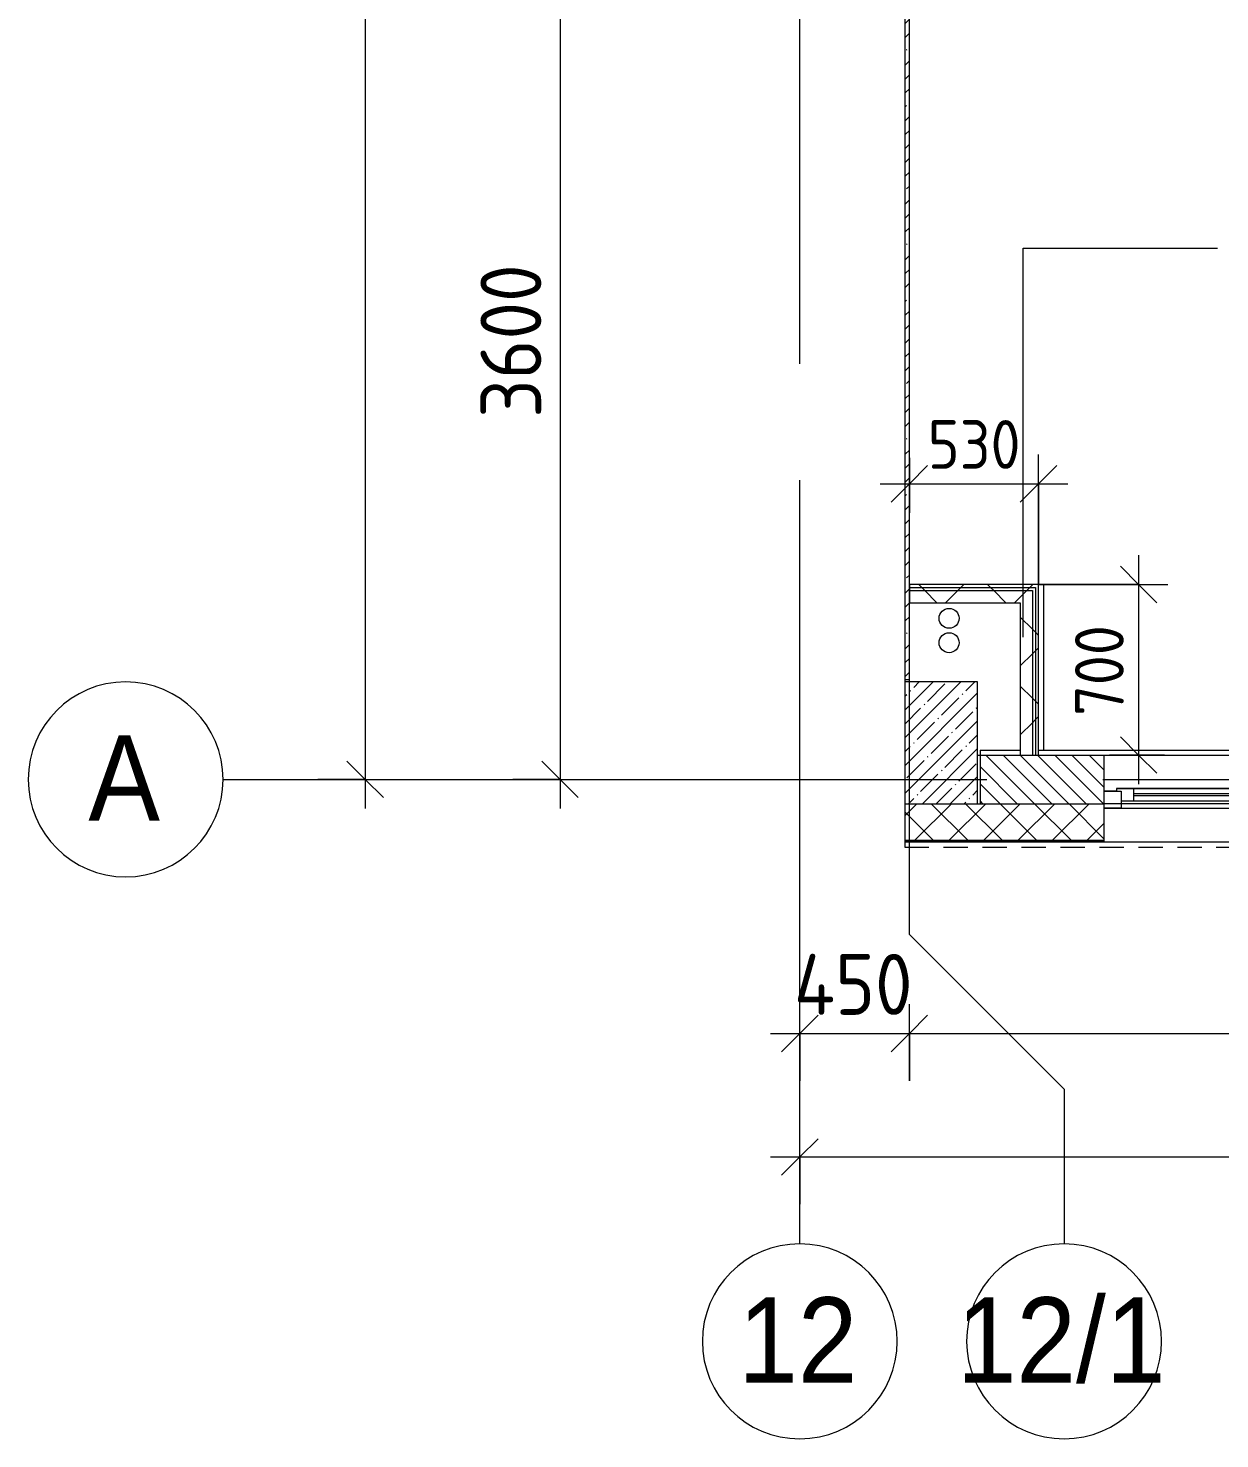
# Model space of a CAD drawing. Header units: millimetres. Extents: x 35143 to 244272, y -8553 to 29000.
# Drawn here: x 35143 to 40034, y -2706 to 3083 of the extents above; entities that cross this region are included whole.
import ezdxf

# ---------------------------------------------------------------- set-up
doc = ezdxf.new("R2010")
doc.units = ezdxf.units.MM
doc.linetypes.add('200_ШТРИХ__ш1_п0_6_', pattern=[160, 100, -60])
doc.linetypes.add('Осевая', pattern=[3175, 635, -476.25, 1587.5, -476.25])
for name, color, linetype, lineweight in [('A-ANNO-DIMS', 7, 'Continuous', 9), ('A-ANNO-DIMS-100', 7, 'Continuous', 9), ('A-DETL', 7, 'Continuous', 9), ('A-DETL-GENF', 7, 'Continuous', 9), ('A-DETL-MBND-1', 7, '200_ШТРИХ__ш1_п0_6_', 9), ('A-GLAZ', 7, 'Continuous', 9), ('A-WALL', 7, 'Continuous', 9), ('A-WALL-1', 7, 'Continuous', 13), ('A-WALL-IDEN', 7, 'Continuous', 9), ('I-WALL', 7, 'Continuous', 9), ('S-COLS', 7, 'Continuous', 9), ('Оси', 7, 'Continuous', 9), ('Оси-1', 7, 'Continuous', 20), ('Оси-2', 7, 'Осевая', 9)]:
    doc.layers.add(name, color=color, linetype=linetype, lineweight=lineweight)
for name, color, linetype, lineweight, true_color in [('A-FLOR-1', 7, 'Continuous', 9, 0xaaaaaa), ('A-WALL-2', 7, 'Continuous', 13, 0x008040), ('I-WALL-2', 7, 'Continuous', 9, 0x008040)]:
    doc.layers.add(name, color=color, linetype=linetype, lineweight=lineweight, true_color=true_color)
doc.styles.add('Arial', font='arial.ttf', dxfattribs={"width": 0.9, "height": 350})
doc.styles.add('ISOCPEUR', font='isocpeur.ttf', dxfattribs={"width": 0.9, "height": 250})
doc.styles.add('ISOCPEUR_1', font='isocpeur.ttf', dxfattribs={"width": 0.9, "height": 200})
doc.dimstyles.new('ISO-2_0_0_9К_Средний_округл2', dxfattribs={"dimscale": 304.8, "dimtxt": 199.196235, "dimasz": 0.492126, "dimexe": 0.393701, "dimexo": 0, "dimgap": 0, "dimtad": 1, "dimdec": 0, "dimrnd": 10, "dimzin": 0, "dimdsep": 46, "dimtxsty": 'ISOCPEUR_1', "dimblk1": 'OBLIQUE', "dimblk2": 'OBLIQUE', "dimsah": 1, "dimcen": 0.09, "dimdle": 0.393701, "dimazin": 0, "dimtfac": 1, "dimtdec": 4, "dimtix": 1, "dimtmove": 0, "dimatfit": 3, "dimfxl": 1, "dimtvp": 1, "dimtolj": 1, "dimtzin": 0, "dimarcsym": 2})
doc.dimstyles.new('ISO-2_5_0_9К_БОЛЬШОЙ', dxfattribs={"dimscale": 304.8, "dimtxt": 248.995294, "dimasz": 0.492126, "dimexe": 0.393701, "dimexo": 0.984252, "dimgap": 0, "dimtad": 1, "dimdec": 0, "dimrnd": 10, "dimzin": 0, "dimdsep": 46, "dimtxsty": 'ISOCPEUR', "dimblk1": 'OBLIQUE', "dimblk2": 'OBLIQUE', "dimsah": 1, "dimcen": 0.09, "dimdle": 0.393701, "dimazin": 0, "dimtfac": 1, "dimtdec": 4, "dimtix": 1, "dimtmove": 0, "dimatfit": 3, "dimfxl": 1, "dimtvp": 1, "dimtolj": 1, "dimtzin": 0, "dimarcsym": 2})
doc.dimstyles.new('ISO-2_5_0_9К_БОЛЬШОЙ_1', dxfattribs={"dimscale": 304.8, "dimtxt": 248.995294, "dimasz": 0.492126, "dimexe": 0.393701, "dimexo": 0.984252, "dimgap": 0, "dimtad": 1, "dimdec": 0, "dimrnd": 10, "dimzin": 0, "dimdsep": 46, "dimtxsty": 'ISOCPEUR', "dimblk1": 'OBLIQUE', "dimblk2": 'OBLIQUE', "dimsah": 1, "dimcen": 0.09, "dimdle": 0.393701, "dimazin": 0, "dimtfac": 1, "dimtdec": 4, "dimtix": 1, "dimtmove": 2, "dimatfit": 3, "dimfxl": 1, "dimtvp": 1, "dimtolj": 1, "dimtzin": 0, "dimarcsym": 2})
pattern_1 = [(45, (0, 0), (-141.4214, 141.4214), []), (135, (0, 0), (-141.4214, -141.4214), [])]

# ---------------------------------------------------------------- blocks, each defined once
blk = doc.blocks.new('BSC_Колонна _Прямоугольная - 500х500-V5-План монтажа стен и перегородок 2 этажа в осях 12-23')
at = {"layer": 'S-COLS'}
h = blk.add_hatch(dxfattribs=at)
h.set_pattern_fill('FP_6', color=256, style=0, pattern_type=2)
h.set_pattern_definition([(45, (-38790, -150), (-57.02463, 57.02463), []), (45, (-38732.975, -150), (-57.02463, 57.02463), [100.806, -20.161, 3.353, -16.808])])
h.paths.add_polyline_path([(-47.3, -250), (250, -250), (250, 250), (-47.3, 250), (-47.3, 184.5)])
for p, q in [((250, 250), (-47.3, 250)), ((250, -250), (250, 250)), ((-47.3, -250), (250, -250))]:
    blk.add_line(p, q, dxfattribs=at)
blk = doc.blocks.new('120_Окно_СКБ_2Ст - 120_Окно_СКБ_2Ст 3100х2500 _мал_ створка слева-2_-22446420-План монтажа стен и перегородок 2 этажа в осях 12-23')
at = {"layer": 'A-GLAZ'}
for p, q in [((-1550, -127), (-1550, -57)), ((-1550, -57), (-1480, -57)), ((1550, -57), (-1550, -57)), ((-1480, -57), (-1480, -127)), ((-720, -127), (-720, -57)), ((-720, -57), (-650, -57)), ((-650, -57), (-650, -127)), ((1480, -127), (1480, -57)), ((1480, -57), (1550, -57)), ((1550, -57), (1550, -127)), ((-720, -87), (-1480, -87)), ((-1480, -87), (-1480, -127)), ((-1430, -137), (-1430, -87)), ((-1430, -107), (-770, -107)), ((-770, -137), (-770, -87)), ((-720, -127), (-720, -87)), ((1480, -87), (-650, -87)), ((-650, -87), (-650, -127)), ((-600, -137), (-600, -87)), ((-600, -107), (1430, -107)), ((1430, -137), (1430, -87)), ((1480, -127), (1480, -87)), ((-1480, -127), (-1550, -127)), ((-1550, -127), (-1500, -127)), ((-1480, -127), (-1500, -127)), ((-1500, -127), (-1500, -137)), ((-1500, -137), (-700, -137)), ((-700, -137), (-1500, -137)), ((-770, -117), (-1430, -117)), ((-650, -127), (-720, -127)), ((-700, -127), (-720, -127)), ((-700, -127), (-670, -127)), ((-700, -137), (-700, -127)), ((-650, -127), (-670, -127)), ((-670, -127), (-670, -137)), ((-670, -137), (1500, -137)), ((1500, -137), (-670, -137)), ((1430, -117), (-600, -117)), ((1550, -127), (1480, -127)), ((1500, -127), (1480, -127)), ((1500, -127), (1550, -127)), ((1500, -137), (1500, -127))]:
    blk.add_line(p, q, dxfattribs=at)
blk = doc.blocks.new('DET_L_Линия разрыва - М100-30654842-План монтажа стен и перегородок 2 этажа в осях 12-23')
at = {"layer": 'A-DETL-GENF'}
blk.add_line((24079.7, 0), (12339.9, 0), dxfattribs=at)
blk = doc.blocks.new('Ось сетки - D8-29747960-План монтажа стен и перегородок 2 этажа в осях 12-23')
at = {"layer": 'Оси-1'}
for start, end in [(360, 180), (180, 360)]:
    blk.add_arc((0, 0), 4, start, end, dxfattribs=at)
blk = doc.blocks.new('DIMBLOCK12-План монтажа стен и перегородок 2 этажа в осях 12-23')
at = {"layer": 'A-ANNO-DIMS-100', "lineweight": 20}
for p, q in [((37325.8, 3600), (37250.8, 3675)), ((37325.8, 3600), (37400.8, 3525)), ((37325.8, 0), (37250.8, 75)), ((37325.8, 0), (37400.8, -75))]:
    blk.add_line(p, q, dxfattribs=at)
at = {"layer": 'A-ANNO-DIMS-100'}
for p, q in [((37131.9, 3600), (37445.8, 3600)), ((37325.8, 3600), (37131.9, 3600)), ((37325.8, 3600), (37325.8, -120)), ((37131.9, 0), (37445.8, 0)), ((37325.8, 0), (37131.9, 0))]:
    blk.add_line(p, q, dxfattribs=at)
at = {"layer": 'A-ANNO-DIMS-100', "color": 0, "insert": (36999.2, 1484), "char_height": 250, "width": 758.478, "attachment_point": 1, "rotation": 90, "line_spacing_factor": 1.149209, "style": 'ISOCPEUR'}
blk.add_mtext('3600', dxfattribs=at)
blk = doc.blocks.new('_Oblique')
at = {"color": 0, "linetype": 'ByBlock', "lineweight": -2}
blk.add_line((-0.5, -0.5), (0.5, 0.5), dxfattribs=at)
blk = doc.blocks.new('DIMBLOCK13-План монтажа стен и перегородок 2 этажа в осях 12-23')
at = {"layer": 'A-ANNO-DIMS-100'}
for p, q in [((36525.8, 27120), (36525.8, -120)), ((36331.9, 27000), (36645.8, 27000)), ((36525.8, 27000), (36331.9, 27000)), ((36331.9, 0), (36645.8, 0)), ((36525.8, 0), (36331.9, 0))]:
    blk.add_line(p, q, dxfattribs=at)
at = {"layer": 'A-ANNO-DIMS-100', "lineweight": 20}
for p, q in [((36525.8, 27000), (36450.8, 27075)), ((36525.8, 27000), (36600.8, 26925)), ((36525.8, 0), (36450.8, 75)), ((36525.8, 0), (36600.8, -75))]:
    blk.add_line(p, q, dxfattribs=at)
at = {"layer": 'A-ANNO-DIMS-100', "color": 0, "insert": (36199.2, 13811.7), "char_height": 250, "width": 948.097, "attachment_point": 1, "rotation": 90, "line_spacing_factor": 1.149209, "style": 'ISOCPEUR'}
blk.add_mtext('27000', dxfattribs=at)
blk = doc.blocks.new('DIMBLOCK14-План монтажа стен и перегородок 2 этажа в осях 12-23')
at = {"layer": 'A-ANNO-DIMS-100'}
for p, q in [((38310, -1236.9), (38310, -922.9)), ((38760, -1236.9), (38760, -922.9)), ((38190, -1042.9), (38760, -1042.9)), ((38310, -1042.9), (38310, -1236.9)), ((38760, -1042.9), (38760, -1236.9))]:
    blk.add_line(p, q, dxfattribs=at)
at = {"layer": 'A-ANNO-DIMS-100', "lineweight": 20}
for p, q in [((38310, -1042.9), (38385, -967.9)), ((38760, -1042.9), (38835, -967.9)), ((38310, -1042.9), (38235, -1117.9)), ((38760, -1042.9), (38685, -1117.9))]:
    blk.add_line(p, q, dxfattribs=at)
at = {"layer": 'A-ANNO-DIMS-100', "color": 0, "insert": (38286, -716.3), "char_height": 250, "width": 597.589, "attachment_point": 1, "line_spacing_factor": 1.149209, "style": 'ISOCPEUR'}
blk.add_mtext('450', dxfattribs=at)
blk = doc.blocks.new('DIMBLOCK15-План монтажа стен и перегородок 2 этажа в осях 12-23')
at = {"layer": 'A-ANNO-DIMS-100'}
for p, q in [((38760, -1236.9), (38760, -922.9)), ((42360, -1236.9), (42360, -922.9)), ((38760, -1042.9), (42360, -1042.9)), ((38760, -1042.9), (38760, -1236.9)), ((42360, -1042.9), (42360, -1236.9))]:
    blk.add_line(p, q, dxfattribs=at)
at = {"layer": 'A-ANNO-DIMS-100', "lineweight": 20}
for p, q in [((38760, -1042.9), (38835, -967.9)), ((42360, -1042.9), (42435, -967.9)), ((38760, -1042.9), (38685, -1117.9)), ((42360, -1042.9), (42285, -1117.9))]:
    blk.add_line(p, q, dxfattribs=at)
at = {"layer": 'A-ANNO-DIMS-100', "color": 0, "insert": (40244, -716.3), "char_height": 250, "width": 758.478, "attachment_point": 1, "line_spacing_factor": 1.149209, "style": 'ISOCPEUR'}
blk.add_mtext('3600', dxfattribs=at)
blk = doc.blocks.new('DIMBLOCK32-План монтажа стен и перегородок 2 этажа в осях 12-23')
at = {"layer": 'A-ANNO-DIMS-100'}
for p, q in [((38310, -1743.6), (38310, -1429.6)), ((84560, -1743.6), (84560, -1429.6)), ((38190, -1549.6), (84680, -1549.6)), ((38310, -1549.6), (38310, -1743.6)), ((84560, -1549.6), (84560, -1743.6))]:
    blk.add_line(p, q, dxfattribs=at)
at = {"layer": 'A-ANNO-DIMS-100', "lineweight": 20}
for p, q in [((38310, -1549.6), (38385, -1474.6)), ((84560, -1549.6), (84635, -1474.6)), ((38310, -1549.6), (38235, -1624.6)), ((84560, -1549.6), (84485, -1624.6))]:
    blk.add_line(p, q, dxfattribs=at)
at = {"layer": 'A-ANNO-DIMS-100', "color": 0, "insert": (61028, -1223), "char_height": 250, "width": 976.828, "attachment_point": 1, "line_spacing_factor": 1.149209, "style": 'ISOCPEUR'}
blk.add_mtext('46250', dxfattribs=at)
blk = doc.blocks.new('DIMBLOCK33-План монтажа стен и перегородок 2 этажа в осях 12-23')
at = {"layer": 'A-ANNO-DIMS-100'}
for p, q in [((39290, 800), (39290, 1333.3)), ((38760, 1319.4), (38760, 1093.3)), ((38760, 1213.3), (38760, 1319.4)), ((38640, 1213.3), (39410, 1213.3)), ((39290, 1213.3), (39290, 800))]:
    blk.add_line(p, q, dxfattribs=at)
at = {"layer": 'A-ANNO-DIMS-100', "lineweight": 20}
for p, q in [((38760, 1213.3), (38835, 1288.3)), ((39290, 1213.3), (39365, 1288.3)), ((38760, 1213.3), (38685, 1138.3)), ((39290, 1213.3), (39215, 1138.3))]:
    blk.add_line(p, q, dxfattribs=at)
at = {"layer": 'A-ANNO-DIMS-100', "color": 0, "insert": (38835.4, 1474.6), "char_height": 200, "width": 455.087, "attachment_point": 1, "line_spacing_factor": 1.149209, "style": 'ISOCPEUR_1'}
blk.add_mtext('530', dxfattribs=at)
blk = doc.blocks.new('DIMBLOCK34-План монтажа стен и перегородок 2 этажа в осях 12-23')
at = {"layer": 'A-ANNO-DIMS-100', "lineweight": 20}
for p, q in [((39701.1, 800), (39626.1, 875)), ((39701.1, 800), (39776.1, 725)), ((39701.1, 100), (39626.1, 175)), ((39701.1, 100), (39776.1, 25))]:
    blk.add_line(p, q, dxfattribs=at)
at = {"layer": 'A-ANNO-DIMS-100'}
for p, q in [((39701.1, 920), (39701.1, -20)), ((39290, 800), (39821.1, 800)), ((39701.1, 800), (39290, 800)), ((39807.2, 100), (39581.1, 100)), ((39701.1, 100), (39807.2, 100))]:
    blk.add_line(p, q, dxfattribs=at)
at = {"layer": 'A-ANNO-DIMS-100', "color": 0, "insert": (39439.9, 260.4), "char_height": 200, "width": 455.087, "attachment_point": 1, "rotation": 90, "line_spacing_factor": 1.149209, "style": 'ISOCPEUR_1'}
blk.add_mtext('700', dxfattribs=at)

msp = doc.modelspace()

# ---------------------------------------------------------------- hatches: boundary and pattern name
at = {"layer": 'A-WALL'}
h = msp.add_hatch(dxfattribs=at)
h.set_pattern_fill('FP_20', color=256, style=0, pattern_type=2)
h.set_pattern_definition([(135, (0, 0), (-35.35534, -35.35534), [])])
h.paths.add_polyline_path([(42910, -100), (42910, 100), (42660, 100), (42660, -100), (42683.7, -100)])
h.paths.add_polyline_path([(39050, -100), (39560, -100), (39560, 100), (39050, 100), (39050, 45)])
h = msp.add_hatch(dxfattribs=at)
h.set_pattern_fill('FP_21', color=256, style=0, pattern_type=2)
h.set_pattern_definition([(45, (0, 0), (-70.71068, 70.71068), []), (135, (0, 0), (-70.71068, -70.71068), [])])
h.paths.add_polyline_path([(75700, -250), (75700, -100), (71560, -100), (71560, -250), (75449.1, -250)])
h.paths.add_polyline_path([(70660, -250), (70660, -100), (67060, -100), (67060, -250), (70352.2, -250)])
h.paths.add_polyline_path([(65983.5, -250), (66160, -250), (66160, -100), (65160, -100), (65160, -250), (65910, -250)])
h.paths.add_polyline_path([(61614.8, -250), (62060, -250), (62060, -100), (60910, -100), (60910, -250)])
h.paths.add_polyline_path([(58810, -250), (58810, -100), (58060, -100), (58060, -250), (58702.3, -250)])
h.paths.add_polyline_path([(57160, -250), (57160, -100), (56410, -100), (56410, -250), (56910, -250)])
h.paths.add_polyline_path([(52877.4, -250), (53310, -250), (53310, -100), (51910, -100), (51910, -250), (52149.3, -250)])
h.paths.add_polyline_path([(47410, -250), (48810, -250), (48810, -100), (47410, -100)])
h.paths.add_polyline_path([(43411.8, -250), (44036.3, -250), (44036.3, -100), (42660, -100), (42660, -250), (42683.7, -250)])
h.paths.add_polyline_path([(45310, -250), (45310, -100), (44936.3, -100), (44936.3, -250)])
h.paths.add_polyline_path([(39043.1, -250), (39560, -250), (39560, -100), (38742.7, -100), (38742.7, -250)])
at = {"layer": 'I-WALL'}
h = msp.add_hatch(dxfattribs=at)
h.set_pattern_fill('FP_17', color=256, style=0, pattern_type=2)
h.set_pattern_definition([(45, (0, 0), (-57.02463, 57.02463), []), (45, (57.025, 0), (-57.02463, 57.02463), [100.806, -20.161, 3.353, -16.808])])
h.paths.add_polyline_path([(38742.7, 410), (38760, 410), (38760, 7380), (38742.7, 7380), (38742.7, 700.2)])
at = {"layer": 'I-WALL-2'}
h = msp.add_hatch(dxfattribs=at)
h.set_pattern_fill('FP_58', color=256, style=0, pattern_type=2)
h.set_pattern_definition(pattern_1)
h.paths.add_polyline_path([(39277.5, 787.5), (39290, 787.5), (39290, 800), (38760, 800), (38760, 787.5), (39043.1, 787.5)])
h = msp.add_hatch(dxfattribs=at)
h.set_pattern_fill('FP_58', color=256, style=0, pattern_type=2)
h.set_pattern_definition(pattern_1)
h.paths.add_polyline_path([(39265, 775), (39277.5, 775), (39277.5, 787.5), (38760, 787.5), (38760, 775), (39043.1, 775)])
h = msp.add_hatch(dxfattribs=at)
h.set_pattern_fill('FP_58', color=256, style=0, pattern_type=2)
h.set_pattern_definition(pattern_1)
h.paths.add_polyline_path([(39215, 725), (39265, 725), (39265, 775), (38760, 775), (38760, 725), (39043.1, 725)])
h = msp.add_hatch(dxfattribs=at)
h.set_pattern_fill('FP_58', color=256, style=0, pattern_type=2)
h.set_pattern_definition(pattern_1)
h.paths.add_polyline_path([(39277.5, 100), (39277.5, 775), (39265, 775), (39265, 100)])
h = msp.add_hatch(dxfattribs=at)
h.set_pattern_fill('FP_58', color=256, style=0, pattern_type=2)
h.set_pattern_definition(pattern_1)
h.paths.add_polyline_path([(39290, 100), (39290, 787.5), (39277.5, 787.5), (39277.5, 100)])
h = msp.add_hatch(dxfattribs=at)
h.set_pattern_fill('FP_58', color=256, style=0, pattern_type=2)
h.set_pattern_definition(pattern_1)
h.paths.add_polyline_path([(39225.2, 100), (39265, 100), (39265, 725), (39215, 725), (39215, 100)])

# ---------------------------------------------------------------- linework, layer by layer
at = {"layer": 'A-DETL'}
for centre in [(38923, 661), (38923, 561)]:
    msp.add_circle(centre, 41, dxfattribs=at)
at = {"layer": 'A-DETL-MBND-1'}
msp.add_line((72280, -280), (38742.7, -280), dxfattribs=at)
at = {"layer": 'A-FLOR-1'}
for p, q in [((39290, 800), (39310, 800)), ((39310, 800), (39310, 120)), ((39040, 100), (39050, 100))]:
    msp.add_line(p, q, dxfattribs=at)
at = {"layer": 'A-WALL'}
for p, q in [((39050, 100), (39050, -100)), ((39050, 100), (42910, 100)), ((39560, -258), (39560, 100)), ((39040, -100), (39050, -100)), ((58060, -258), (38742.7, -258))]:
    msp.add_line(p, q, dxfattribs=at)
at = {"layer": 'A-WALL-1'}
for p, q in [((39050, -100), (39560, -100)), ((38742.7, -250), (39560, -250)), ((38742.7, -253), (39560, -253))]:
    msp.add_line(p, q, dxfattribs=at)
at = {"layer": 'A-WALL-2'}
for p, q in [((38760, 800), (38760, 725)), ((38760, 787.5), (39277.5, 787.5)), ((38760, 775), (39265, 775)), ((39265, 775), (39265, 100)), ((39277.5, 787.5), (39277.5, 100))]:
    msp.add_line(p, q, dxfattribs=at)
at = {"layer": 'A-WALL-IDEN'}
for p, q in [((39227.6, 2180.2), (40024.2, 2180.2)), ((39227.6, 584), (39227.6, 2180.2))]:
    msp.add_line(p, q, dxfattribs=at)
at = {"layer": 'I-WALL'}
for p, q in [((38760, 800), (38760, 7380)), ((38760, 410), (38760, 725)), ((38742.7, 410), (38760, 410)), ((39050, 120), (39215, 120)), ((39050, 120), (39050, 100)), ((39290, 120), (42910, 120)), ((42660, -100), (39560, -100))]:
    msp.add_line(p, q, dxfattribs=at)
at = {"layer": 'I-WALL-2'}
for p, q in [((39290, 800), (38760, 800)), ((39290, 100), (39290, 800)), ((38760, 725), (39215, 725)), ((39215, 725), (39215, 100))]:
    msp.add_line(p, q, dxfattribs=at)
at = {"layer": 'Оси'}
for p, q in [((38760, -636.3), (38760, 1863.7)), ((38310, -1906.3), (38310, 593.7)), ((35942.5, 0), (38442.5, 0)), ((38760, -636.3), (39395, -1271.3)), ((39395, -1271.3), (39395, -1906.3))]:
    msp.add_line(p, q, dxfattribs=at)
at = {"layer": 'Оси-2'}
for p, q in [((38310, 593.7), (38310, 21277.7)), ((38760, 1863.7), (38760, 12700)), ((38442.5, 0), (82250, 0))]:
    msp.add_line(p, q, dxfattribs=at)

# ---------------------------------------------------------------- block references
at = {"layer": 'A-DETL-GENF', "rotation": 270.0000000000003}
msp.add_blockref('DET_L_Линия разрыва - М100-30654842-План монтажа стен и перегородок 2 этажа в осях 12-23', (38742.7, 23799.7), dxfattribs=at)
at = {"layer": 'A-GLAZ', "rotation": 180}
msp.add_blockref('120_Окно_СКБ_2Ст - 120_Окно_СКБ_2Ст 3100х2500 _мал_ створка слева-2_-22446420-План монтажа стен и перегородок 2 этажа в осях 12-23', (41110, -175), dxfattribs=at)
at = {"layer": 'S-COLS'}
msp.add_blockref('BSC_Колонна _Прямоугольная - 500х500-V5-План монтажа стен и перегородок 2 этажа в осях 12-23', (38790, 150), dxfattribs=at)
at = {"layer": 'Оси-1', "xscale": 99.99999999999993, "yscale": 99.99999999999993, "zscale": 99.99999999999993, "rotation": 269.9999999999994}
msp.add_blockref('Ось сетки - D8-29747960-План монтажа стен и перегородок 2 этажа в осях 12-23', (35542.5, 0), dxfattribs=at)
at = {"layer": 'Оси-1', "xscale": 99.99999999999993, "yscale": 99.99999999999993, "zscale": 99.99999999999993}
for p in [(38310, -2306.3), (39395, -2306.3)]:
    msp.add_blockref('Ось сетки - D8-29747960-План монтажа стен и перегородок 2 этажа в осях 12-23', p, dxfattribs=at)

# ---------------------------------------------------------------- texts
at = {"layer": 'Оси', "char_height": 350, "attachment_point": 1, "style": 'Arial'}
for s, insert, width in [('\\fArial|b0|i0|c204|p34|;\\W.9;А', (35389.8, 181), 360.759), ('12', (38057.4, -2125.6), 606.076), ('12/1', (38954.7, -2125.6), 1060.633)]:
    msp.add_mtext(s, dxfattribs=dict(at, insert=insert, width=width))

# ---------------------------------------------------------------- dimensions: what is measured, and where the dimension line sits
at = {"layer": 'A-ANNO-DIMS'}
dim = msp.add_linear_dim(base=(36525.8, 0), p1=(36631.9, 27000), p2=(36631.9, 0), angle=90, dimstyle='ISO-2_5_0_9К_БОЛЬШОЙ_1', override={"dimpost": '<>', "dimfxl": 26999.999823}, dxfattribs=at)
dim.commit()
dim.dimension.update_dxf_attribs({"geometry": 'DIMBLOCK13-План монтажа стен и перегородок 2 этажа в осях 12-23', "text_midpoint": (36365.9, 14285.7), "dimtype": 160, "text_rotation": 90})
for base, p1, p2, dimstyle, override, picture, middle in [((37325.8, 0), (37431.9, 3600), (37431.9, 0), 'ISO-2_5_0_9К_БОЛЬШОЙ', {"dimpost": '<>', "dimfxl": 3600}, 'DIMBLOCK12-План монтажа стен и перегородок 2 этажа в осях 12-23', (37200.8, 1800)), ((39701.1, 100), (39290, 800), (39807.2, 100), 'ISO-2_0_0_9К_Средний_округл2', {"dimpost": '<>', "dimfxl": 870.347909}, 'DIMBLOCK34-План монтажа стен и перегородок 2 этажа в осях 12-23', (39601.1, 450))]:
    dim = msp.add_linear_dim(base=base, p1=p1, p2=p2, angle=90, dimstyle=dimstyle, override=override, dxfattribs=at)
    dim.commit()
    dim.dimension.update_dxf_attribs({"geometry": picture, "text_midpoint": middle})
for base, p1, p2, dimstyle, override, picture, middle in [((39290, 1213.3), (38760, 1319.4), (39290, 800), 'ISO-2_0_0_9К_Средний_округл2', {"dimpost": '<>', "dimfxl": 742.047539}, 'DIMBLOCK33-План монтажа стен и перегородок 2 этажа в осях 12-23', (39025, 1313.3)), ((38760, -1042.9), (38310, -936.9), (38760, -936.9), 'ISO-2_5_0_9К_БОЛЬШОЙ', {"dimpost": '<>', "dimfxl": 450}, 'DIMBLOCK14-План монтажа стен и перегородок 2 этажа в осях 12-23', (38535, -917.9)), ((42360, -1042.9), (38760, -936.9), (42360, -936.9), 'ISO-2_5_0_9К_БОЛЬШОЙ', {"dimpost": '<>', "dimfxl": 3600}, 'DIMBLOCK15-План монтажа стен и перегородок 2 этажа в осях 12-23', (40560, -917.9)), ((84560, -1549.6), (38310, -1443.6), (84560, -1443.6), 'ISO-2_5_0_9К_БОЛЬШОЙ', {"dimpost": '<>', "dimfxl": 46250}, 'DIMBLOCK32-План монтажа стен и перегородок 2 этажа в осях 12-23', (61435, -1424.6))]:
    dim = msp.add_linear_dim(base=base, p1=p1, p2=p2, dimstyle=dimstyle, override=override, dxfattribs=at)
    dim.commit()
    dim.dimension.update_dxf_attribs({"geometry": picture, "text_midpoint": middle})

doc.saveas('drawing.dxf')
